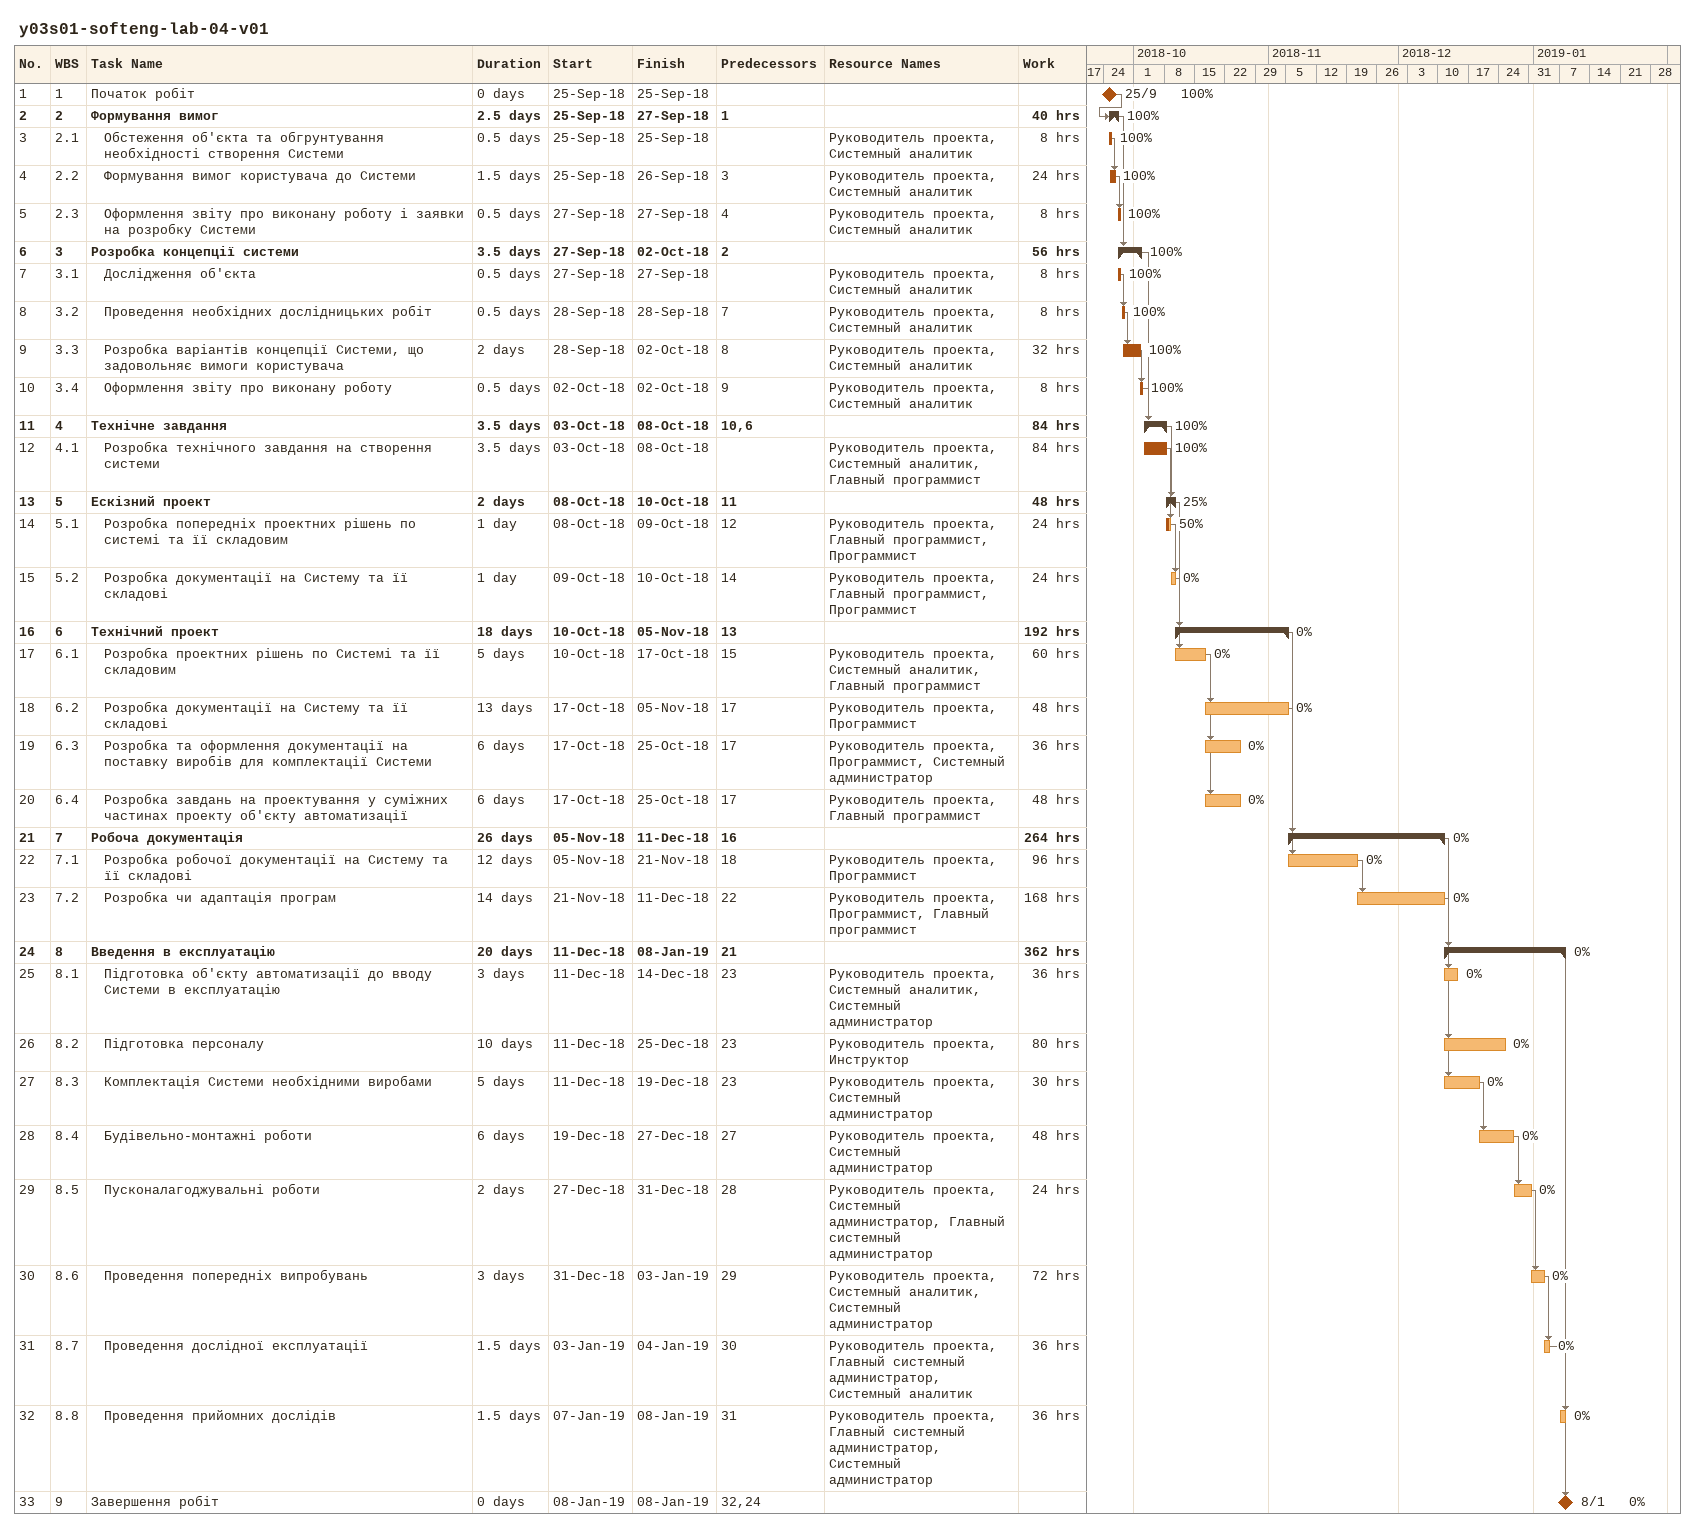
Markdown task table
y03s01-softeng-lab-04-v01

| ID | WBS | Task | Duration | Start | Finish | Predecessors | Resources | % complete | Work (h) |
|---|---|---|---|---|---|---|---|---|---|
| 1 | 1 | Початок робіт | 0d | 2018-09-25 | 2018-09-25 |  |  | 100 |  |
| 2 | 2 | **Формування вимог** | 2.5d | 2018-09-25 | 2018-09-27 | 1 |  | 100 | 40 |
| 3 | 2.1 | Обстеження об'єкта та обгрунтування необхідності створення Системи | 0.5d | 2018-09-25 | 2018-09-25 |  | Руководитель проекта, Системный аналитик | 100 | 8 |
| 4 | 2.2 | Формування вимог користувача до Системи | 1.5d | 2018-09-25 | 2018-09-26 | 3 | Руководитель проекта, Системный аналитик | 100 | 24 |
| 5 | 2.3 | Оформлення звіту про виконану роботу і заявки на розробку Системи | 0.5d | 2018-09-27 | 2018-09-27 | 4 | Руководитель проекта, Системный аналитик | 100 | 8 |
| 6 | 3 | **Розробка концепції системи** | 3.5d | 2018-09-27 | 2018-10-02 | 2 |  | 100 | 56 |
| 7 | 3.1 | Дослідження об'єкта | 0.5d | 2018-09-27 | 2018-09-27 |  | Руководитель проекта, Системный аналитик | 100 | 8 |
| 8 | 3.2 | Проведення необхідних дослідницьких робіт | 0.5d | 2018-09-28 | 2018-09-28 | 7 | Руководитель проекта, Системный аналитик | 100 | 8 |
| 9 | 3.3 | Розробка варіантів концепції Системи, що задовольняє вимоги користувача | 2d | 2018-09-28 | 2018-10-02 | 8 | Руководитель проекта, Системный аналитик | 100 | 32 |
| 10 | 3.4 | Оформлення звіту про виконану роботу | 0.5d | 2018-10-02 | 2018-10-02 | 9 | Руководитель проекта, Системный аналитик | 100 | 8 |
| 11 | 4 | **Технічне завдання** | 3.5d | 2018-10-03 | 2018-10-08 | 10, 6 |  | 100 | 84 |
| 12 | 4.1 | Розробка технічного завдання на створення системи | 3.5d | 2018-10-03 | 2018-10-08 |  | Руководитель проекта, Системный аналитик, Главный программист | 100 | 84 |
| 13 | 5 | **Ескізний проект** | 2d | 2018-10-08 | 2018-10-10 | 11 |  | 25 | 48 |
| 14 | 5.1 | Розробка попередніх проектних рішень по системі та її складовим | 1d | 2018-10-08 | 2018-10-09 | 12 | Руководитель проекта, Главный программист, Программист | 50 | 24 |
| 15 | 5.2 | Розробка документації на Систему та її складові | 1d | 2018-10-09 | 2018-10-10 | 14 | Руководитель проекта, Главный программист, Программист | 0 | 24 |
| 16 | 6 | **Технічний проект** | 18d | 2018-10-10 | 2018-11-05 | 13 |  | 0 | 192 |
| 17 | 6.1 | Розробка проектних рішень по Системі та її складовим | 5d | 2018-10-10 | 2018-10-17 | 15 | Руководитель проекта, Системный аналитик, Главный программист | 0 | 60 |
| 18 | 6.2 | Розробка документації на Систему та її складові | 13d | 2018-10-17 | 2018-11-05 | 17 | Руководитель проекта, Программист | 0 | 48 |
| 19 | 6.3 | Розробка та оформлення документації на поставку виробів для комплектації Системи | 6d | 2018-10-17 | 2018-10-25 | 17 | Руководитель проекта, Программист, Системный администратор | 0 | 36 |
| 20 | 6.4 | Розробка завдань на проектування у суміжних частинах проекту об'єкту автоматизації | 6d | 2018-10-17 | 2018-10-25 | 17 | Руководитель проекта, Главный программист | 0 | 48 |
| 21 | 7 | **Робоча документація** | 26d | 2018-11-05 | 2018-12-11 | 16 |  | 0 | 264 |
| 22 | 7.1 | Розробка робочої документації на Систему та її складові | 12d | 2018-11-05 | 2018-11-21 | 18 | Руководитель проекта, Программист | 0 | 96 |
| 23 | 7.2 | Розробка чи адаптація програм | 14d | 2018-11-21 | 2018-12-11 | 22 | Руководитель проекта, Программист, Главный программист | 0 | 168 |
| 24 | 8 | **Введення в експлуатацію** | 20d | 2018-12-11 | 2019-01-08 | 21 |  | 0 | 362 |
| 25 | 8.1 | Підготовка об'єкту автоматизації до вводу Системи в експлуатацію | 3d | 2018-12-11 | 2018-12-14 | 23 | Руководитель проекта, Системный аналитик, Системный администратор | 0 | 36 |
| 26 | 8.2 | Підготовка персоналу | 10d | 2018-12-11 | 2018-12-25 | 23 | Руководитель проекта, Инструктор | 0 | 80 |
| 27 | 8.3 | Комплектація Системи необхідними виробами | 5d | 2018-12-11 | 2018-12-19 | 23 | Руководитель проекта, Системный администратор | 0 | 30 |
| 28 | 8.4 | Будівельно-монтажні роботи | 6d | 2018-12-19 | 2018-12-27 | 27 | Руководитель проекта, Системный администратор | 0 | 48 |
| 29 | 8.5 | Пусконалагоджувальні роботи | 2d | 2018-12-27 | 2018-12-31 | 28 | Руководитель проекта, Системный администратор, Главный системный администратор | 0 | 24 |
| 30 | 8.6 | Проведення попередніх випробувань | 3d | 2018-12-31 | 2019-01-03 | 29 | Руководитель проекта, Системный аналитик, Системный администратор | 0 | 72 |
| 31 | 8.7 | Проведення дослідної експлуатації | 1.5d | 2019-01-03 | 2019-01-04 | 30 | Руководитель проекта, Главный системный администратор, Системный аналитик | 0 | 36 |
| 32 | 8.8 | Проведення прийомних дослідів | 1.5d | 2019-01-07 | 2019-01-08 | 31 | Руководитель проекта, Главный системный администратор, Системный администратор | 0 | 36 |
| 33 | 9 | Завершення робіт | 0d | 2019-01-08 | 2019-01-08 | 32, 24 |  | 0 |  |
